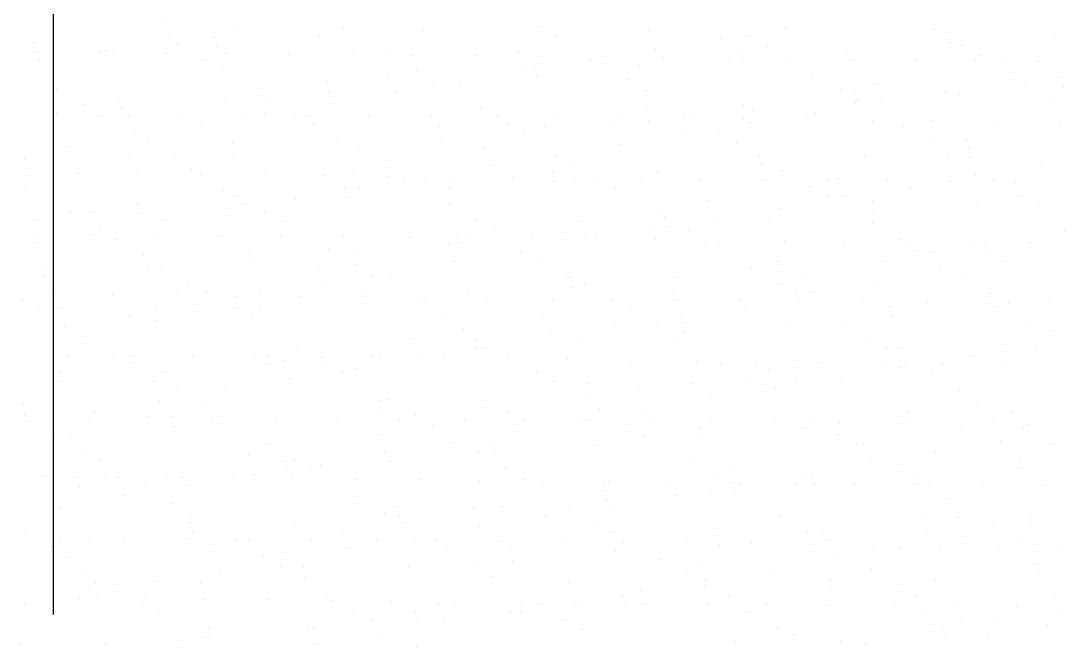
# Model space of a CAD drawing. Header units: millimetres. Extents: x -3 to 53, y -269 to 39.
# Drawn here: x 12.001 to 14.397, y 36.475 to 37.913 of the extents above; entities that cross this region are included whole.
import ezdxf
from ezdxf.enums import TextEntityAlignment as Align
from ezdxf.xclip import XClip

# ---------------------------------------------------------------- set-up
doc = ezdxf.new("R2010")
doc.units = ezdxf.units.MM
doc.header["$LTSCALE"] = 15
doc.header["$XCLIPFRAME"] = 2
for name, pattern in [('ACAD_ISO07W100', [3, 0, -3]), ('PHANTOM', [63.5, 31.75, -6.35, 6.35, -6.35, 6.35, -6.35]), ('PHANTOM2', [1.25, 0.625, -0.125, 0.125, -0.125, 0.125, -0.125])]:
    doc.linetypes.add(name, pattern=pattern)
doc.layers.get('0').update_dxf_attribs({"color": 250})
doc.layers.add('A-EJES', color=251, linetype='PHANTOM')
doc.layers.add('DLP_VERDE', color=250, linetype='Continuous')
doc.layers.add('A-MUROS', color=252, linetype='Continuous', lineweight=30)
doc.styles.add('R80', font='ARIALN.TTF', dxfattribs={"height": 2.03})

# ---------------------------------------------------------------- blocks, each defined once
blk = doc.blocks.new('A$C9f73720c')
at = {"layer": 'DLP_VERDE', "linetype": 'Continuous'}
for p, q in [((40.9235, 100.8236), (40.9235, 100.8236)), ((41.0275, 100.81), (41.0275, 100.81)), ((41.0495, 100.8071), (41.0495, 100.8071)), ((40.9746, 100.7691), (40.9746, 100.7691)), ((41.0671, 100.7743), (41.0671, 100.7743)), ((41.1229, 100.7762), (41.1229, 100.7762)), ((41.0134, 100.7251), (41.0134, 100.7251)), ((40.9528, 100.6942), (40.9528, 100.6942)), ((40.9972, 100.6962), (40.9972, 100.6962)), ((41.2059, 100.7053), (41.2059, 100.7053)), ((41.3658, 100.7123), (41.3658, 100.7123)), ((41.2945, 100.6732), (41.2945, 100.6732)), ((40.9236, 100.6428), (40.9236, 100.6428)), ((40.9311, 100.6314), (40.9311, 100.6314)), ((41.0774, 100.632), (41.0774, 100.632)), ((41.2257, 100.6391), (41.2257, 100.6391)), ((41.2601, 100.6416), (41.2601, 100.6416)), ((41.3692, 100.6308), (41.3692, 100.6308)), ((41.5155, 100.6315), (41.5155, 100.6315)), ((41.5773, 100.6228), (41.5773, 100.6228)), ((40.8892, 100.6113), (40.8892, 100.6113)), ((40.8533, 100.5928), (40.8533, 100.5928)), ((40.8753, 100.5899), (40.8753, 100.5899)), ((40.9943, 100.5742), (40.9943, 100.5742)), ((41.2064, 100.5924), (41.2064, 100.5924)), ((41.5967, 100.573), (41.5967, 100.573)), ((40.8354, 100.562), (40.8354, 100.562)), ((41.0983, 100.5605), (41.0983, 100.5605)), ((41.1204, 100.5576), (41.1204, 100.5576)), ((41.1393, 100.5531), (41.1393, 100.5531)), ((41.1837, 100.555), (41.1837, 100.555)), ((41.3924, 100.5641), (41.3924, 100.5641)), ((41.5523, 100.5711), (41.5523, 100.5711)), ((40.9794, 100.5461), (40.9794, 100.5461)), ((41.2394, 100.5419), (41.2394, 100.5419)), ((41.3434, 100.5282), (41.3434, 100.5282)), ((41.3654, 100.5253), (41.3654, 100.5253)), ((41.4875, 100.5405), (41.4875, 100.5405)), ((41.824, 100.5393), (41.824, 100.5393)), ((40.8905, 100.5025), (40.8905, 100.5025)), ((41.1166, 100.5101), (41.1166, 100.5101)), ((41.3285, 100.502), (41.3285, 100.502)), ((41.4531, 100.509), (41.4531, 100.509)), ((41.4844, 100.5097), (41.4844, 100.5097)), ((41.7666, 100.5014), (41.7666, 100.5014)), ((41.034, 100.4943), (41.034, 100.4943)), ((41.0822, 100.4786), (41.0822, 100.4786)), ((41.1803, 100.4949), (41.1803, 100.4949)), ((41.472, 100.4937), (41.472, 100.4937)), ((41.5884, 100.496), (41.5884, 100.496)), ((41.6104, 100.4931), (41.6104, 100.4931)), ((41.6183, 100.4944), (41.6183, 100.4944)), ((41.7294, 100.4774), (41.7294, 100.4774)), ((41.7703, 100.4901), (41.7703, 100.4901)), ((41.9101, 100.4932), (41.9101, 100.4932)), ((42.0563, 100.4939), (42.0563, 100.4939)), ((41.3993, 100.4597), (41.3993, 100.4597)), ((41.8334, 100.4637), (41.8334, 100.4637)), ((41.8555, 100.4608), (41.8555, 100.4608)), ((41.0284, 100.4293), (41.0284, 100.4293)), ((41.7388, 100.4299), (41.7388, 100.4299)), ((41.7832, 100.4319), (41.7832, 100.4319)), ((41.9744, 100.4452), (41.9744, 100.4452)), ((41.9919, 100.441), (41.9919, 100.441)), ((42.0514, 100.4382), (42.0514, 100.4382)), ((42.0784, 100.4315), (42.0784, 100.4315)), ((42.1005, 100.4286), (42.1005, 100.4286)), ((42.1518, 100.448), (42.1518, 100.448)), ((42.1962, 100.4499), (42.1962, 100.4499)), ((41.1659, 100.4049), (41.1659, 100.4049)), ((41.3258, 100.4119), (41.3258, 100.4119)), ((41.3702, 100.4138), (41.3702, 100.4138)), ((41.5789, 100.423), (41.5789, 100.423)), ((41.6805, 100.4078), (41.6805, 100.4078)), ((42.017, 100.4066), (42.017, 100.4066)), ((42.2195, 100.4129), (42.2195, 100.4129)), ((40.9128, 100.3939), (40.9128, 100.3939)), ((40.9572, 100.3958), (40.9572, 100.3958)), ((40.8202, 100.357), (40.8202, 100.357)), ((40.8451, 100.3584), (40.8451, 100.3584)), ((40.9934, 100.3654), (40.9934, 100.3654)), ((41.1368, 100.3572), (41.1368, 100.3572)), ((41.2831, 100.3578), (41.2831, 100.3578)), ((41.3095, 100.3774), (41.3095, 100.3774)), ((41.4314, 100.3649), (41.4314, 100.3649)), ((41.5749, 100.3566), (41.5749, 100.3566)), ((41.6461, 100.3763), (41.6461, 100.3763)), ((41.7211, 100.3573), (41.7211, 100.3573)), ((41.8694, 100.3643), (41.8694, 100.3643)), ((41.9632, 100.3574), (41.9632, 100.3574)), ((42.0129, 100.3561), (42.0129, 100.3561)), ((42.1592, 100.3568), (42.1592, 100.3568)), ((40.9242, 100.3433), (40.9242, 100.3433)), ((40.9386, 100.3471), (40.9386, 100.3471)), ((40.9462, 100.3404), (40.9462, 100.3404)), ((41.2751, 100.3459), (41.2751, 100.3459)), ((40.9042, 100.3155), (40.9042, 100.3155)), ((41.0652, 100.3247), (41.0652, 100.3247)), ((41.1692, 100.311), (41.1692, 100.311)), ((41.1912, 100.3081), (41.1912, 100.3081)), ((41.5923, 100.327), (41.5923, 100.327)), ((41.2214, 100.2966), (41.2214, 100.2966)), ((41.3102, 100.2925), (41.3102, 100.2925)), ((41.9253, 100.2888), (41.9253, 100.2888)), ((41.9697, 100.2907), (41.9697, 100.2907)), ((42.1784, 100.2998), (42.1784, 100.2998)), ((40.8505, 100.2663), (40.8505, 100.2663)), ((41.3524, 100.2637), (41.3524, 100.2637)), ((41.4142, 100.2788), (41.4142, 100.2788)), ((41.4363, 100.2759), (41.4363, 100.2759)), ((41.5123, 100.2707), (41.5123, 100.2707)), ((41.5553, 100.2602), (41.5553, 100.2602)), ((41.5567, 100.2727), (41.5567, 100.2727)), ((41.7654, 100.2818), (41.7654, 100.2818)), ((41.8734, 100.2751), (41.8734, 100.2751)), ((42.21, 100.2739), (42.21, 100.2739)), ((40.7307, 100.2366), (40.7307, 100.2366)), ((40.9394, 100.2457), (40.9394, 100.2457)), ((41.0993, 100.2527), (41.0993, 100.2527)), ((41.1437, 100.2546), (41.1437, 100.2546)), ((41.5025, 100.2447), (41.5025, 100.2447)), ((41.6593, 100.2465), (41.6593, 100.2465)), ((41.6813, 100.2436), (41.6813, 100.2436)), ((41.839, 100.2436), (41.839, 100.2436)), ((40.8016, 100.2206), (40.8016, 100.2206)), ((40.9479, 100.2212), (40.9479, 100.2212)), ((41.0962, 100.2283), (41.0962, 100.2283)), ((41.1316, 100.2144), (41.1316, 100.2144)), ((41.2397, 100.22), (41.2397, 100.22)), ((41.3859, 100.2207), (41.3859, 100.2207)), ((41.4681, 100.2132), (41.4681, 100.2132)), ((41.5342, 100.2277), (41.5342, 100.2277)), ((41.6777, 100.2195), (41.6777, 100.2195)), ((41.8003, 100.228), (41.8003, 100.228)), ((41.824, 100.2202), (41.824, 100.2202)), ((41.9043, 100.2143), (41.9043, 100.2143)), ((41.9723, 100.2272), (41.9723, 100.2272)), ((42.1157, 100.219), (42.1157, 100.219)), ((42.1562, 100.2247), (42.1562, 100.2247)), ((41.7853, 100.1943), (41.7853, 100.1943)), ((41.9263, 100.2114), (41.9263, 100.2114)), ((42.0453, 100.1957), (42.0453, 100.1957)), ((40.7607, 100.184), (40.7607, 100.184)), ((41.0972, 100.1828), (41.0972, 100.1828)), ((42.1493, 100.182), (42.1493, 100.182)), ((42.1714, 100.1791), (42.1714, 100.1791)), ((40.7263, 100.1525), (40.7263, 100.1525)), ((41.4144, 100.1639), (41.4144, 100.1639)), ((41.9519, 100.1406), (41.9519, 100.1406)), ((42.0664, 100.1424), (42.0664, 100.1424)), ((42.1118, 100.1476), (42.1118, 100.1476)), ((42.1562, 100.1495), (42.1562, 100.1495)), ((40.75, 100.1261), (40.75, 100.1261)), ((40.7721, 100.1232), (40.7721, 100.1232)), ((41.0434, 100.1336), (41.0434, 100.1336)), ((41.5389, 100.1226), (41.5389, 100.1226)), ((41.6988, 100.1296), (41.6988, 100.1296)), ((41.7432, 100.1315), (41.7432, 100.1315)), ((40.8728, 100.0935), (40.8728, 100.0935)), ((40.891, 100.1075), (40.891, 100.1075)), ((40.9172, 100.0954), (40.9172, 100.0954)), ((40.995, 100.0938), (40.995, 100.0938)), ((41.1259, 100.1045), (41.1259, 100.1045)), ((41.2858, 100.1115), (41.2858, 100.1115)), ((41.3302, 100.1135), (41.3302, 100.1135)), ((41.6955, 100.112), (41.6955, 100.112)), ((42.032, 100.1109), (42.032, 100.1109)), ((40.7129, 100.0865), (40.7129, 100.0865)), ((40.761, 100.0917), (40.761, 100.0917)), ((40.9045, 100.0835), (40.9045, 100.0835)), ((41.0171, 100.0909), (41.0171, 100.0909)), ((41.0507, 100.0841), (41.0507, 100.0841)), ((41.1361, 100.0753), (41.1361, 100.0753)), ((41.199, 100.0912), (41.199, 100.0912)), ((41.3246, 100.0817), (41.3246, 100.0817)), ((41.3425, 100.0829), (41.3425, 100.0829)), ((41.4888, 100.0836), (41.4888, 100.0836)), ((41.6371, 100.0906), (41.6371, 100.0906)), ((41.6611, 100.0805), (41.6611, 100.0805)), ((41.7805, 100.0824), (41.7805, 100.0824)), ((41.9268, 100.0831), (41.9268, 100.0831)), ((42.0751, 100.0901), (42.0751, 100.0901)), ((40.9536, 100.0513), (40.9536, 100.0513)), ((41.2401, 100.0616), (41.2401, 100.0616)), ((41.2621, 100.0587), (41.2621, 100.0587)), ((41.2902, 100.0501), (41.2902, 100.0501)), ((41.9783, 100.0616), (41.9783, 100.0616)), ((41.3811, 100.043), (41.3811, 100.043)), ((41.4851, 100.0293), (41.4851, 100.0293)), ((41.5071, 100.0264), (41.5071, 100.0264)), ((41.6073, 100.0312), (41.6073, 100.0312)), ((40.9192, 100.0198), (40.9192, 100.0198)), ((41.2364, 100.0009), (41.2364, 100.0009)), ((41.6261, 100.0108), (41.6261, 100.0108)), ((41.7301, 99.9971), (41.7301, 99.9971)), ((42.1384, 99.9994), (42.1384, 99.9994)), ((41.5167, 99.9723), (41.5167, 99.9723)), ((41.7254, 99.9814), (41.7254, 99.9814)), ((41.7522, 99.9942), (41.7522, 99.9942)), ((41.8712, 99.9785), (41.8712, 99.9785)), ((41.8853, 99.9884), (41.8853, 99.9884)), ((41.8885, 99.9793), (41.8885, 99.9793)), ((41.9297, 99.9903), (41.9297, 99.9903)), ((40.8638, 99.9546), (40.8638, 99.9546)), ((40.8655, 99.9705), (40.8655, 99.9705)), ((41.0593, 99.9523), (41.0593, 99.9523)), ((41.1037, 99.9543), (41.1037, 99.9543)), ((41.3019, 99.9541), (41.3019, 99.9541)), ((41.3124, 99.9634), (41.3124, 99.9634)), ((41.4723, 99.9703), (41.4723, 99.9703)), ((41.5175, 99.949), (41.5175, 99.949)), ((41.7399, 99.9535), (41.7399, 99.9535)), ((41.9752, 99.9648), (41.9752, 99.9648)), ((41.9972, 99.9619), (41.9972, 99.9619)), ((40.6463, 99.9343), (40.6463, 99.9343)), ((40.6907, 99.9362), (40.6907, 99.9362)), ((40.7155, 99.9476), (40.7155, 99.9476)), ((40.8994, 99.9453), (40.8994, 99.9453)), ((41.0073, 99.9464), (41.0073, 99.9464)), ((41.1536, 99.947), (41.1536, 99.947)), ((41.4453, 99.9458), (41.4453, 99.9458)), ((41.5916, 99.9465), (41.5916, 99.9465)), ((41.8541, 99.9478), (41.8541, 99.9478)), ((41.8834, 99.9453), (41.8834, 99.9453)), ((42.0297, 99.946), (42.0297, 99.946)), ((42.1162, 99.9462), (42.1162, 99.9462)), ((41.1466, 99.9186), (41.1466, 99.9186)), ((41.4831, 99.9174), (41.4831, 99.9174)), ((40.7169, 99.8903), (40.7169, 99.8903)), ((40.7757, 99.8882), (40.7757, 99.8882)), ((40.8209, 99.8766), (40.8209, 99.8766)), ((41.1122, 99.8871), (41.1122, 99.8871)), ((41.8003, 99.8986), (41.8003, 99.8986)), ((40.7413, 99.8567), (40.7413, 99.8567)), ((40.8429, 99.8737), (40.8429, 99.8737)), ((40.9619, 99.8581), (40.9619, 99.8581)), ((41.4294, 99.8682), (41.4294, 99.8682)), ((41.0585, 99.8378), (41.0585, 99.8378)), ((41.0659, 99.8444), (41.0659, 99.8444)), ((41.0879, 99.8415), (41.0879, 99.8415)), ((41.6588, 99.8292), (41.6588, 99.8292)), ((41.7032, 99.8311), (41.7032, 99.8311)), ((41.9119, 99.8402), (41.9119, 99.8402)), ((42.0718, 99.8472), (42.0718, 99.8472)), ((42.0814, 99.8466), (42.0814, 99.8466)), ((40.6721, 99.8098), (40.6721, 99.8098)), ((40.6875, 99.8075), (40.6875, 99.8075)), ((40.8184, 99.8105), (40.8184, 99.8105)), ((40.9667, 99.8175), (40.9667, 99.8175)), ((41.1101, 99.8093), (41.1101, 99.8093)), ((41.2069, 99.8258), (41.2069, 99.8258)), ((41.2458, 99.8111), (41.2458, 99.8111)), ((41.2564, 99.8099), (41.2564, 99.8099)), ((41.2902, 99.8131), (41.2902, 99.8131)), ((41.3109, 99.8121), (41.3109, 99.8121)), ((41.333, 99.8092), (41.333, 99.8092)), ((41.4047, 99.817), (41.4047, 99.817)), ((41.4989, 99.8222), (41.4989, 99.8222)), ((41.5482, 99.8087), (41.5482, 99.8087)), ((41.6945, 99.8094), (41.6945, 99.8094)), ((41.7105, 99.8163), (41.7105, 99.8163)), ((41.8427, 99.8164), (41.8427, 99.8164)), ((41.9862, 99.8082), (41.9862, 99.8082)), ((42.047, 99.8151), (42.047, 99.8151)), ((40.673, 99.7861), (40.673, 99.7861)), ((40.8328, 99.7931), (40.8328, 99.7931)), ((40.8772, 99.795), (40.8772, 99.795)), ((41.0859, 99.8042), (41.0859, 99.8042)), ((41.3396, 99.7859), (41.3396, 99.7859)), ((41.452, 99.7936), (41.452, 99.7936)), ((41.6761, 99.7847), (41.6761, 99.7847)), ((41.556, 99.7799), (41.556, 99.7799)), ((41.578, 99.777), (41.578, 99.777)), ((41.697, 99.7613), (41.697, 99.7613)), ((41.9933, 99.7659), (41.9933, 99.7659)), ((40.9687, 99.7555), (40.9687, 99.7555)), ((41.3052, 99.7544), (41.3052, 99.7544)), ((41.6224, 99.7355), (41.6224, 99.7355)), ((41.801, 99.7476), (41.801, 99.7476)), ((41.823, 99.7447), (41.823, 99.7447)), ((40.5977, 99.7252), (40.5977, 99.7252)), ((40.9343, 99.724), (40.9343, 99.724)), ((41.942, 99.729), (41.942, 99.729)), ((42.046, 99.7153), (42.046, 99.7153)), ((40.5633, 99.6936), (40.5633, 99.6936)), ((41.2514, 99.7051), (41.2514, 99.7051)), ((41.8453, 99.688), (41.8453, 99.688)), ((41.8897, 99.6899), (41.8897, 99.6899)), ((40.6315, 99.6809), (40.6315, 99.6809)), ((40.7749, 99.6727), (40.7749, 99.6727)), ((40.8805, 99.6748), (40.8805, 99.6748)), ((40.9212, 99.6734), (40.9212, 99.6734)), ((41.0695, 99.6804), (41.0695, 99.6804)), ((41.213, 99.6722), (41.213, 99.6722)), ((41.2724, 99.663), (41.2724, 99.663)), ((41.3593, 99.6728), (41.3593, 99.6728)), ((41.4323, 99.67), (41.4323, 99.67)), ((41.4767, 99.6719), (41.4767, 99.6719)), ((41.5075, 99.6799), (41.5075, 99.6799)), ((41.651, 99.6716), (41.651, 99.6716)), ((41.6854, 99.681), (41.6854, 99.681)), ((41.7973, 99.6723), (41.7973, 99.6723)), ((41.9035, 99.6836), (41.9035, 99.6836)), ((41.9456, 99.6793), (41.9456, 99.6793)), ((40.6467, 99.6594), (40.6467, 99.6594)), ((40.6688, 99.6565), (40.6688, 99.6565)), ((40.7877, 99.6409), (40.7877, 99.6409)), ((40.8595, 99.645), (40.8595, 99.645)), ((41.0193, 99.6519), (41.0193, 99.6519)), ((41.0637, 99.6539), (41.0637, 99.6539)), ((41.5326, 99.6532), (41.5326, 99.6532)), ((41.8691, 99.652), (41.8691, 99.652)), ((40.6063, 99.6339), (40.6063, 99.6339)), ((40.6507, 99.6358), (40.6507, 99.6358)), ((40.8918, 99.6272), (40.8918, 99.6272)), ((40.9138, 99.6243), (40.9138, 99.6243)), ((41.1616, 99.6228), (41.1616, 99.6228)), ((41.4982, 99.6217), (41.4982, 99.6217)), ((40.7907, 99.5925), (40.7907, 99.5925)), ((41.0328, 99.6086), (41.0328, 99.6086)), ((41.1272, 99.5913), (41.1272, 99.5913)), ((41.1368, 99.5949), (41.1368, 99.5949)), ((41.1588, 99.592), (41.1588, 99.592)), ((41.8153, 99.6028), (41.8153, 99.6028)), ((41.2778, 99.5764), (41.2778, 99.5764)), ((41.4444, 99.5724), (41.4444, 99.5724)), ((40.7343, 99.5438), (40.7343, 99.5438)), ((40.7563, 99.5609), (40.7563, 99.5609)), ((41.0735, 99.5421), (41.0735, 99.5421)), ((41.1723, 99.5433), (41.1723, 99.5433)), ((41.3818, 99.5627), (41.3818, 99.5627)), ((41.4038, 99.5598), (41.4038, 99.5598)), ((41.5228, 99.5441), (41.5228, 99.5441)), ((41.6104, 99.5428), (41.6104, 99.5428)), ((40.586, 99.5368), (40.586, 99.5368)), ((40.8778, 99.5356), (40.8778, 99.5356)), ((41.0241, 99.5363), (41.0241, 99.5363)), ((41.3158, 99.5351), (41.3158, 99.5351)), ((41.4589, 99.5218), (41.4589, 99.5218)), ((41.4621, 99.5357), (41.4621, 99.5357)), ((41.6188, 99.5288), (41.6188, 99.5288)), ((41.6268, 99.5304), (41.6268, 99.5304)), ((41.6489, 99.5275), (41.6489, 99.5275)), ((41.6632, 99.5307), (41.6632, 99.5307)), ((41.7255, 99.5205), (41.7255, 99.5205)), ((41.7539, 99.5345), (41.7539, 99.5345)), ((41.8719, 99.5398), (41.8719, 99.5398)), ((41.9001, 99.5352), (41.9001, 99.5352)), ((40.7026, 99.5117), (40.7026, 99.5117)), ((40.8372, 99.4947), (40.8372, 99.4947)), ((41.046, 99.5038), (41.046, 99.5038)), ((41.2058, 99.5108), (41.2058, 99.5108)), ((41.2502, 99.5127), (41.2502, 99.5127)), ((41.7679, 99.5118), (41.7679, 99.5118)), ((41.8719, 99.4981), (41.8719, 99.4981)), ((41.8939, 99.4952), (41.8939, 99.4952)), ((40.633, 99.4858), (40.633, 99.4858)), ((40.7928, 99.4927), (40.7928, 99.4927)), ((41.3546, 99.4901), (41.3546, 99.4901)), ((41.6911, 99.489), (41.6911, 99.489)), ((40.9837, 99.4598), (40.9837, 99.4598)), ((41.3202, 99.4586), (41.3202, 99.4586)), ((40.4946, 99.4393), (40.4946, 99.4393)), ((40.6128, 99.4294), (40.6128, 99.4294)), ((40.6136, 99.4237), (40.6136, 99.4237)), ((40.9493, 99.4282), (40.9493, 99.4282)), ((41.6374, 99.4397), (41.6374, 99.4397)), ((40.5426, 99.399), (40.5426, 99.399)), ((40.5784, 99.3979), (40.5784, 99.3979)), ((40.6889, 99.3997), (40.6889, 99.3997)), ((40.7176, 99.41), (40.7176, 99.41)), ((40.7396, 99.4071), (40.7396, 99.4071)), ((40.8372, 99.4067), (40.8372, 99.4067)), ((40.9806, 99.3985), (40.9806, 99.3985)), ((41.1269, 99.3991), (41.1269, 99.3991)), ((41.2665, 99.4094), (41.2665, 99.4094)), ((41.2752, 99.4062), (41.2752, 99.4062)), ((41.4187, 99.3979), (41.4187, 99.3979)), ((41.5649, 99.3986), (41.5649, 99.3986)), ((41.7132, 99.4057), (41.7132, 99.4057)), ((41.8567, 99.3974), (41.8567, 99.3974)), ((40.8586, 99.3914), (40.8586, 99.3914)), ((40.8955, 99.379), (40.8955, 99.379)), ((40.9626, 99.3777), (40.9626, 99.3777)), ((40.9847, 99.3748), (40.9847, 99.3748)), ((41.6454, 99.3806), (41.6454, 99.3806)), ((41.8053, 99.3876), (41.8053, 99.3876)), ((41.8497, 99.3896), (41.8497, 99.3896)), ((41.9185, 99.3878), (41.9185, 99.3878)), ((40.9793, 99.3516), (40.9793, 99.3516)), ((41.0237, 99.3535), (41.0237, 99.3535)), ((41.1036, 99.3592), (41.1036, 99.3592)), ((41.2325, 99.3626), (41.2325, 99.3626)), ((41.3923, 99.3696), (41.3923, 99.3696)), ((41.4367, 99.3715), (41.4367, 99.3715)), ((41.5476, 99.3574), (41.5476, 99.3574)), ((41.8841, 99.3563), (41.8841, 99.3563)), ((40.5246, 99.3486), (40.5246, 99.3486)), ((40.5663, 99.3335), (40.5663, 99.3335)), ((40.6107, 99.3355), (40.6107, 99.3355)), ((40.8195, 99.3446), (40.8195, 99.3446)), ((41.1767, 99.3271), (41.1767, 99.3271)), ((41.2076, 99.3455), (41.2076, 99.3455)), ((41.2297, 99.3426), (41.2297, 99.3426)), ((41.3487, 99.3269), (41.3487, 99.3269)), ((41.5132, 99.3259), (41.5132, 99.3259)), ((41.4527, 99.3132), (41.4527, 99.3132)), ((41.4747, 99.3103), (41.4747, 99.3103)), ((41.8304, 99.307), (41.8304, 99.307)), ((40.8057, 99.2967), (40.8057, 99.2967)), ((41.1423, 99.2955), (41.1423, 99.2955)), ((41.5937, 99.2946), (41.5937, 99.2946)), ((41.6977, 99.2809), (41.6977, 99.2809)), ((41.7197, 99.278), (41.7197, 99.278)), ((40.4348, 99.2663), (40.4348, 99.2663)), ((40.502, 99.2701), (40.502, 99.2701)), ((40.6454, 99.2619), (40.6454, 99.2619)), ((40.7713, 99.2652), (40.7713, 99.2652)), ((40.7917, 99.2626), (40.7917, 99.2626)), ((40.94, 99.2696), (40.94, 99.2696)), ((41.0835, 99.2614), (41.0835, 99.2614)), ((41.2297, 99.262), (41.2297, 99.262)), ((41.378, 99.2691), (41.378, 99.2691)), ((41.4594, 99.2767), (41.4594, 99.2767)), ((41.5215, 99.2608), (41.5215, 99.2608)), ((41.6678, 99.2615), (41.6678, 99.2615)), ((41.8161, 99.2685), (41.8161, 99.2685)), ((41.8387, 99.2624), (41.8387, 99.2624)), ((41.0885, 99.2463), (41.0885, 99.2463)), ((41.6232, 99.2304), (41.6232, 99.2304)), ((41.8319, 99.2395), (41.8319, 99.2395)), ((40.4394, 99.2065), (40.4394, 99.2065)), ((40.7176, 99.2159), (40.7176, 99.2159)), ((41.1658, 99.2104), (41.1658, 99.2104)), ((41.2102, 99.2123), (41.2102, 99.2123)), ((41.419, 99.2214), (41.419, 99.2214)), ((41.5788, 99.2284), (41.5788, 99.2284)), ((41.7406, 99.2248), (41.7406, 99.2248)), ((40.5434, 99.1928), (40.5434, 99.1928)), ((40.5655, 99.1899), (40.5655, 99.1899)), ((40.593, 99.1854), (40.593, 99.1854)), ((40.7528, 99.1924), (40.7528, 99.1924)), ((40.7972, 99.1943), (40.7972, 99.1943)), ((41.006, 99.2034), (41.006, 99.2034)), ((41.3696, 99.1944), (41.3696, 99.1944)), ((41.7062, 99.1932), (41.7062, 99.1932)), ((40.6845, 99.1742), (40.6845, 99.1742)), ((40.7885, 99.1605), (40.7885, 99.1605)), ((40.8105, 99.1576), (40.8105, 99.1576)), ((40.9987, 99.164), (40.9987, 99.164)), ((41.3352, 99.1629), (41.3352, 99.1629)), ((40.6278, 99.1337), (40.6278, 99.1337)), ((40.9295, 99.142), (40.9295, 99.142)), ((41.6524, 99.144), (41.6524, 99.144)), ((40.4565, 99.126), (40.4565, 99.126)), ((40.6048, 99.133), (40.6048, 99.133)), ((40.7483, 99.1248), (40.7483, 99.1248)), ((40.8945, 99.1255), (40.8945, 99.1255)), ((40.9643, 99.1325), (40.9643, 99.1325)), ((41.0335, 99.1283), (41.0335, 99.1283)), ((41.0428, 99.1325), (41.0428, 99.1325)), ((41.0555, 99.1254), (41.0555, 99.1254)), ((41.1745, 99.1097), (41.1745, 99.1097)), ((41.1863, 99.1243), (41.1863, 99.1243)), ((41.2815, 99.1136), (41.2815, 99.1136)), ((41.3326, 99.1249), (41.3326, 99.1249)), ((41.4809, 99.132), (41.4809, 99.132)), ((41.6243, 99.1237), (41.6243, 99.1237)), ((41.7706, 99.1244), (41.7706, 99.1244)), ((40.5934, 99.1021), (40.5934, 99.1021)), ((41.2785, 99.096), (41.2785, 99.096)), ((41.3005, 99.0931), (41.3005, 99.0931)), ((41.7653, 99.0872), (41.7653, 99.0872)), ((41.8097, 99.0892), (41.8097, 99.0892)), ((40.9106, 99.0832), (40.9106, 99.0832)), ((41.1925, 99.0622), (41.1925, 99.0622)), ((41.3523, 99.0692), (41.3523, 99.0692)), ((41.3967, 99.0712), (41.3967, 99.0712)), ((41.4195, 99.0774), (41.4195, 99.0774)), ((41.5235, 99.0637), (41.5235, 99.0637)), ((41.5626, 99.0617), (41.5626, 99.0617)), ((41.6055, 99.0803), (41.6055, 99.0803)), ((40.5396, 99.0529), (40.5396, 99.0529)), ((40.7795, 99.0442), (40.7795, 99.0442)), ((40.9393, 99.0512), (40.9393, 99.0512)), ((40.9837, 99.0531), (40.9837, 99.0531)), ((41.5456, 99.0608), (41.5456, 99.0608)), ((41.6646, 99.0452), (41.6646, 99.0452)), ((40.3665, 99.0262), (40.3665, 99.0262)), ((40.5263, 99.0331), (40.5263, 99.0331)), ((40.5708, 99.0351), (40.5708, 99.0351)), ((41.1917, 99.0313), (41.1917, 99.0313)), ((41.5282, 99.0302), (41.5282, 99.0302)), ((41.7686, 99.0315), (41.7686, 99.0315)), ((41.7906, 99.0286), (41.7906, 99.0286)), ((40.7076, 98.9959), (40.7076, 98.9959)), ((40.8208, 99.001), (40.8208, 99.001)), ((41.1457, 98.9954), (41.1457, 98.9954)), ((41.1573, 98.9998), (41.1573, 98.9998)), ((41.5837, 98.9949), (41.5837, 98.9949)), ((41.8454, 99.0113), (41.8454, 99.0113)), ((40.3693, 98.9756), (40.3693, 98.9756)), ((40.3913, 98.9727), (40.3913, 98.9727)), ((40.4131, 98.9882), (40.4131, 98.9882)), ((40.4498, 98.9706), (40.4498, 98.9706)), ((40.5593, 98.9889), (40.5593, 98.9889)), ((40.7864, 98.9694), (40.7864, 98.9694)), ((40.8511, 98.9877), (40.8511, 98.9877)), ((40.9974, 98.9884), (40.9974, 98.9884)), ((41.2891, 98.9872), (41.2891, 98.9872)), ((41.4354, 98.9878), (41.4354, 98.9878)), ((41.4745, 98.9809), (41.4745, 98.9809)), ((41.7272, 98.9866), (41.7272, 98.9866)), ((40.5103, 98.957), (40.5103, 98.957)), ((40.6143, 98.9433), (40.6143, 98.9433)), ((41.1035, 98.9505), (41.1035, 98.9505)), ((40.4154, 98.9391), (40.4154, 98.9391)), ((40.6363, 98.9404), (40.6363, 98.9404)), ((40.7326, 98.9202), (40.7326, 98.9202)), ((40.7553, 98.9248), (40.7553, 98.9248)), ((41.379, 98.9211), (41.379, 98.9211)), ((41.5388, 98.928), (41.5388, 98.928)), ((41.5832, 98.93), (41.5832, 98.93)), ((41.7556, 98.929), (41.7556, 98.929)), ((41.792, 98.9391), (41.792, 98.9391)), ((40.7573, 98.8939), (40.7573, 98.8939)), ((40.8593, 98.9111), (40.8593, 98.9111)), ((40.8814, 98.9082), (40.8814, 98.9082)), ((40.966, 98.903), (40.966, 98.903)), ((41.1258, 98.91), (41.1258, 98.91)), ((41.1702, 98.9119), (41.1702, 98.9119)), ((41.3847, 98.8986), (41.3847, 98.8986)), ((41.7212, 98.8975), (41.7212, 98.8975)), ((40.2999, 98.8739), (40.2999, 98.8739)), ((40.3443, 98.8759), (40.3443, 98.8759)), ((40.3617, 98.8898), (40.3617, 98.8898)), ((40.553, 98.885), (40.553, 98.885)), ((40.7128, 98.892), (40.7128, 98.892)), ((41.0003, 98.8925), (41.0003, 98.8925)), ((41.1044, 98.8788), (41.1044, 98.8788)), ((41.1264, 98.8759), (41.1264, 98.8759)), ((40.3724, 98.8593), (40.3724, 98.8593)), ((40.5159, 98.8511), (40.5159, 98.8511)), ((40.6622, 98.8518), (40.6622, 98.8518)), ((40.8105, 98.8588), (40.8105, 98.8588)), ((40.9539, 98.8506), (40.9539, 98.8506)), ((41.0137, 98.8683), (41.0137, 98.8683)), ((41.1002, 98.8513), (41.1002, 98.8513)), ((41.2454, 98.8602), (41.2454, 98.8602)), ((41.2485, 98.8583), (41.2485, 98.8583)), ((41.3494, 98.8465), (41.3494, 98.8465)), ((41.3503, 98.8671), (41.3503, 98.8671)), ((41.392, 98.8501), (41.392, 98.8501)), ((41.5383, 98.8507), (41.5383, 98.8507)), ((41.6674, 98.8482), (41.6674, 98.8482)), ((41.6865, 98.8578), (41.6865, 98.8578)), ((40.6428, 98.8379), (40.6428, 98.8379)), ((40.9793, 98.8367), (40.9793, 98.8367)), ((41.3714, 98.8436), (41.3714, 98.8436)), ((41.4904, 98.828), (41.4904, 98.828)), ((40.6084, 98.8064), (40.6084, 98.8064)), ((41.2965, 98.8178), (41.2965, 98.8178)), ((41.5944, 98.8143), (41.5944, 98.8143)), ((41.6164, 98.8114), (41.6164, 98.8114)), ((40.9256, 98.7875), (40.9256, 98.7875)), ((41.5655, 98.7799), (41.5655, 98.7799)), ((41.7253, 98.7869), (41.7253, 98.7869)), ((41.7354, 98.7957), (41.7354, 98.7957)), ((41.7697, 98.7888), (41.7697, 98.7888)), ((40.5547, 98.7571), (40.5547, 98.7571)), ((40.8993, 98.7508), (40.8993, 98.7508)), ((40.9438, 98.7527), (40.9438, 98.7527)), ((41.1525, 98.7619), (41.1525, 98.7619)), ((41.3123, 98.7688), (41.3123, 98.7688)), ((41.3567, 98.7708), (41.3567, 98.7708)), ((41.5776, 98.7659), (41.5776, 98.7659)), ((40.3361, 98.7398), (40.3361, 98.7398)), ((40.4401, 98.7261), (40.4401, 98.7261)), ((40.4864, 98.7328), (40.4864, 98.7328)), ((40.5308, 98.7347), (40.5308, 98.7347)), ((40.7395, 98.7438), (40.7395, 98.7438)), ((41.2067, 98.7356), (41.2067, 98.7356)), ((41.5432, 98.7344), (41.5432, 98.7344)), ((40.3265, 98.7258), (40.3265, 98.7258)), ((40.327, 98.7152), (40.327, 98.7152)), ((40.4622, 98.7232), (40.4622, 98.7232)), ((40.4753, 98.7222), (40.4753, 98.7222)), ((40.5812, 98.7076), (40.5812, 98.7076)), ((40.6187, 98.714), (40.6187, 98.714)), ((40.765, 98.7147), (40.765, 98.7147)), ((40.8358, 98.7052), (40.8358, 98.7052)), ((40.9133, 98.7217), (40.9133, 98.7217)), ((41.0568, 98.7135), (41.0568, 98.7135)), ((41.1723, 98.704), (41.1723, 98.704)), ((41.2031, 98.7142), (41.2031, 98.7142)), ((41.3513, 98.7212), (41.3513, 98.7212)), ((41.4948, 98.713), (41.4948, 98.713)), ((41.6411, 98.7136), (41.6411, 98.7136)), ((40.6852, 98.6939), (40.6852, 98.6939)), ((40.7072, 98.691), (40.7072, 98.691)), ((41.4895, 98.6852), (41.4895, 98.6852)), ((40.4649, 98.6748), (40.4649, 98.6748)), ((40.8014, 98.6737), (40.8014, 98.6737)), ((40.8262, 98.6753), (40.8262, 98.6753)), ((40.9302, 98.6616), (40.9302, 98.6616)), ((40.9522, 98.6587), (40.9522, 98.6587)), ((41.1186, 98.6548), (41.1186, 98.6548)), ((40.4304, 98.6433), (40.4304, 98.6433)), ((41.0712, 98.643), (41.0712, 98.643)), ((40.7476, 98.6244), (40.7476, 98.6244)), ((41.0858, 98.6096), (41.0858, 98.6096)), ((41.1303, 98.6116), (41.1303, 98.6116)), ((41.1752, 98.6293), (41.1752, 98.6293)), ((41.1973, 98.6264), (41.1973, 98.6264)), ((41.3162, 98.6108), (41.3162, 98.6108)), ((41.339, 98.6207), (41.339, 98.6207)), ((41.4988, 98.6277), (41.4988, 98.6277)), ((41.5432, 98.6296), (41.5432, 98.6296)), ((40.3767, 98.594), (40.3767, 98.594)), ((40.513, 98.5846), (40.513, 98.5846)), ((40.5781, 98.5851), (40.5781, 98.5851)), ((40.6729, 98.5916), (40.6729, 98.5916)), ((40.7173, 98.5935), (40.7173, 98.5935)), ((40.926, 98.6026), (40.926, 98.6026)), ((41.0161, 98.5846), (41.0161, 98.5846)), ((41.3997, 98.6029), (41.3997, 98.6029)), ((41.4202, 98.5971), (41.4202, 98.5971)), ((41.4423, 98.5942), (41.4423, 98.5942)), ((41.4542, 98.5841), (41.4542, 98.5841)), ((40.2599, 98.5736), (40.2599, 98.5736)), ((40.2835, 98.5774), (40.2835, 98.5774)), ((40.3043, 98.5755), (40.3043, 98.5755)), ((40.4298, 98.5781), (40.4298, 98.5781)), ((40.7216, 98.5769), (40.7216, 98.5769)), ((40.8679, 98.5776), (40.8679, 98.5776)), ((41.0288, 98.5725), (41.0288, 98.5725)), ((41.1596, 98.5764), (41.1596, 98.5764)), ((41.3059, 98.577), (41.3059, 98.577)), ((41.3653, 98.5713), (41.3653, 98.5713)), ((41.5613, 98.5785), (41.5613, 98.5785)), ((41.5976, 98.5759), (41.5976, 98.5759)), ((41.6653, 98.5648), (41.6653, 98.5648)), ((41.6873, 98.5619), (41.6873, 98.5619)), ((40.6578, 98.5421), (40.6578, 98.5421)), ((40.9944, 98.541), (40.9944, 98.541)), ((41.6825, 98.5525), (41.6825, 98.5525)), ((40.6234, 98.5106), (40.6234, 98.5106)), ((41.3115, 98.5221), (41.3115, 98.5221)), ((40.9406, 98.4917), (40.9406, 98.4917)), ((41.6853, 98.4865), (41.6853, 98.4865)), ((40.511, 98.4767), (40.511, 98.4767)), ((40.533, 98.4738), (40.533, 98.4738)), ((41.2723, 98.4685), (41.2723, 98.4685)), ((41.3168, 98.4704), (41.3168, 98.4704)), ((41.5255, 98.4795), (41.5255, 98.4795)), ((41.5927, 98.4702), (41.5927, 98.4702)), ((40.5697, 98.4614), (40.5697, 98.4614)), ((40.652, 98.4581), (40.652, 98.4581)), ((40.6809, 98.448), (40.6809, 98.448)), ((40.6995, 98.4434), (40.6995, 98.4434)), ((40.756, 98.4444), (40.756, 98.4444)), ((40.7781, 98.4415), (40.7781, 98.4415)), ((40.8244, 98.4398), (40.8244, 98.4398)), ((40.8594, 98.4504), (40.8594, 98.4504)), ((40.9038, 98.4524), (40.9038, 98.4524)), ((40.9707, 98.4405), (40.9707, 98.4405)), ((41.1125, 98.4615), (41.1125, 98.4615)), ((41.119, 98.4475), (41.119, 98.4475)), ((41.2217, 98.4398), (41.2217, 98.4398)), ((41.2625, 98.4393), (41.2625, 98.4393)), ((41.4087, 98.4399), (41.4087, 98.4399)), ((41.557, 98.447), (41.557, 98.447)), ((41.5583, 98.4386), (41.5583, 98.4386)), ((40.8971, 98.4258), (40.8971, 98.4258)), ((40.8508, 98.4094), (40.8508, 98.4094)), ((41.0011, 98.4121), (41.0011, 98.4121)), ((41.0231, 98.4092), (41.0231, 98.4092)), ((41.1421, 98.3936), (41.1421, 98.3936)), ((41.1873, 98.4083), (41.1873, 98.4083)), ((40.8164, 98.3779), (40.8164, 98.3779)), ((41.2461, 98.3799), (41.2461, 98.3799)), ((41.2681, 98.377), (41.2681, 98.377)), ((41.5045, 98.3894), (41.5045, 98.3894)), ((41.1336, 98.359), (41.1336, 98.359)), ((41.3871, 98.3613), (41.3871, 98.3613)), ((41.4911, 98.3476), (41.4911, 98.3476)), ((41.5131, 98.3447), (41.5131, 98.3447)), ((41.299, 98.3203), (41.299, 98.3203)), ((41.4588, 98.3273), (41.4588, 98.3273)), ((41.5033, 98.3292), (41.5033, 98.3292)), ((41.6321, 98.3291), (41.6321, 98.3291)), ((41.0459, 98.3092), (41.0459, 98.3092)), ((41.0735, 98.3034), (41.0735, 98.3034)), ((41.0903, 98.3112), (41.0903, 98.3112)), ((41.2218, 98.3104), (41.2218, 98.3104)), ((41.3653, 98.3022), (41.3653, 98.3022)), ((41.4147, 98.3071), (41.4147, 98.3071)), ((41.5116, 98.3028), (41.5116, 98.3028)), ((41.3803, 98.2756), (41.3803, 98.2756)), ((41.3266, 98.2263), (41.3266, 98.2263)), ((41.4855, 98.1791), (41.4855, 98.1791)), ((41.5733, 98.1429), (41.5733, 98.1429))]:
    blk.add_line(p, q, dxfattribs=at)
at = {"style": 'R80'}
for height, rotation, p in [(0.09, 0.009, (39.554, 141.0046, 0)), (0.09, 0.009, (45.7984, 139.3226, 0)), (0.09, 0.009, (50.4634, 135.3578, 0)), (0.09, 0.009, (41.9784, 129.0436, 0)), (0.09, 0.009, (37.8409, 128.6089, 0)), (0.09, 0.009, (35.483, 116.3582, 0)), (0.09, 0.009, (38.5607, 113.6321, 0)), (0.09, 0.009, (45.1292, 84.3757, 0)), (0.09, 0.009, (43.9111, 83.9335, 0)), (0.09, 0.009, (43.1485, 83.401, 0)), (0.09, 0.009, (28.0067, 80.1071, 0)), (0.09, 0.009, (44.3753, 79.9046, 0)), (0.09, 0.009, (55.151, 79.2173, 0)), (0.09, 0.009, (38.2608, 76.0049)), (0.09, 0.009, (39.0036, 75.5558)), (0.09, 0.009, (27.5137, 75.2133, 0)), (0.09, 0.009, (27.5137, 75.2133, 0)), (0.09, 0.009, (39.8519, 75.1543)), (0.09, 0.009, (25.3599, 70.2709, 0)), (0.09, 0.009, (32.1646, 69.192, 0)), (0.09, 0.009, (32.1646, 69.192, 0)), (0.09, 0.009, (26.9947, 68.6392, 0)), (0.09, 0.009, (59.8504, 67.3859, 0)), (0.09, 0.009, (24.839, 65.5107, 0)), (0.09, 0.009, (24.839, 65.5107, 0)), (0.09, 0.009, (33.5008, 60.261, 0)), (0.09, 0.009, (33.5008, 60.261, 0)), (0.09, 347.3908, (17.1069, 59.2726, 0)), (0.09, 0.009, (26.4708, 59.2035, 0)), (0.09, 0.009, (26.4708, 59.2035, 0)), (0.09, 0.009, (23.1216, 58.7685, 0)), (0.09, 0.009, (23.1216, 58.7685, 0)), (0.09, 0.009, (27.6632, 55.3959, 0)), (0.09, 0.009, (27.6632, 55.3959, 0)), (0.09, 0.009, (22.2239, 54.9818, 0)), (0.09, 0.009, (22.2239, 54.9818, 0)), (0.09, 0.009, (65.7174, 53.5803, 0)), (0.09, 0.009, (38.377, 51.7166, 0)), (0.09, 0.009, (38.377, 51.7166, 0)), (0.09, 0.009, (21.0294, 51.3767, 0)), (0.09, 0.009, (21.0294, 51.3767, 0)), (0.09, 0.009, (29.4091, 50.8876, 0)), (0.09, 0.009, (29.4091, 50.8876, 0)), (0.09, 0.009, (22.5184, 48.0808, 0)), (0.09, 0.009, (22.5184, 48.0808, 0)), (0.09, 0.009, (32.8305, 47.9478, 0)), (0.09, 0.009, (38.6414, 47.9238, 0)), (0.09, 1.5576, (45.5013, 47.0033, 0)), (0.09, 1.5576, (45.5013, 47.0033, 0)), (0.09, 1.5576, (42.9613, 45.8781, 0)), (0.09, 0.009, (31.2252, 43.4352, 0)), (0.09, 0.009, (31.2252, 43.4352, 0)), (0.09, 0.009, (24.8291, 43.3056, 0)), (0.09, 0.009, (24.8291, 43.3056, 0)), (0.09, 0.009, (28.8684, 42.6092, 0)), (0.09, 0.009, (28.8684, 42.6092, 0)), (0.09, 0.009, (46.0815, 42.4048, 0)), (0.09, 0.009, (19.0307, 42.0559, 0)), (0.09, 0.009, (19.0307, 42.0559, 0)), (0.09, 0.009, (70.9067, 41.0329, 0)), (0.09, 0.009, (22.7765, 38.7407, 0)), (0.09, 0.009, (22.7765, 38.7407, 0)), (0.09, 0.009, (17.8952, 37.4624, 0)), (0.09, 0.009, (17.8952, 37.4624, 0)), (0.09, 0.009, (25.8226, 33.2142, 0)), (0.09, 0.009, (21.5027, 31.2754, 0)), (0.1403, 0.009, (43.0178, 29.8778, 0)), (0.09, 0.009, (24.3978, 29.2659, 0)), (0.09, 0.009, (49.7565, 29.0287, 0)), (0.09, 0.009, (16.51, 28.4123, 0)), (0.09, 0.009, (16.51, 28.4123, 0)), (0.09, 0.009, (40.7946, 24.893, 0)), (0.09, 0.009, (18.1268, 23.6374, 0)), (0.09, 0.009, (20.346, 20.3291, 0)), (0.09, 0.009, (38.3365, 19.4632, 0)), (0.09, 0.009, (18.2869, 15.9828, 0)), (0.09, 0.009, (36.6694, 12.5977, 0)), (0.09, 337.7998, (24.7536, 11.2334, 0)), (0.09, 0.009, (33.5928, 10.3508, 0)), (0.09, 337.7998, (21.6109, 10.1247, 0)), (0.09, 337.7998, (16.5605, 9.5998, 0)), (0.09, 337.7998, (29.9414, 8.9534, 0)), (0.09, 337.7998, (31.6402, 7.9561, 0)), (0.09, 337.7998, (26.736, 7.7966, 0)), (0.09, 337.7998, (32.0288, 7.0232, 0)), (0.09, 0.009, (16.5347, 5.5678, 0)), (0.09, 0.009, (23.3239, 5.5763, 0)), (0.09, 0.009, (34.4718, 3.6379, 0))]:
    blk.add_attdef('N.P.T.+0.00', text='', height=height, rotation=rotation, dxfattribs=at).set_placement(p, align=Align.MIDDLE_CENTER)
for p in [(49.9263, 138.2431, 0), (56.6904, 136.252, 0), (60.5336, 135.5237, 0), (42.6322, 135.1839), (46.2516, 126.9171), (35.1548, 97.8545, 0), (31.2618, 93.9445, 0), (17.9393, 86.8861, 0), (34.7444, 85.6148, 0), (35.5048, 81.4636, 0), (34.6534, 76.9929, 0), (59.6668, 73.2509), (40.4113, 65.8421, 0), (43.5611, 65.2125, 0), (64.4681, 61.3857), (43.9111, 51.4927, 0), (32.9744, 51.0828, 0), (69.3242, 50.0814, 0), (48.0327, 50.0735, 0), (52.9599, 39.4701, 0), (74.4159, 35.7467, 0)]:
    blk.add_attdef('N.P.T.+0.00', text='', height=0.2109, dxfattribs=at).set_placement(p, align=Align.MIDDLE_CENTER)
blk = doc.blocks.new('Ejes_Torre G')
at = {"layer": 'A-EJES', "linetype": 'PHANTOM2', "ltscale": 0.5}
blk.add_lwpolyline([(12.075, 16.65), (12.075, 14.35)], dxfattribs=at)

msp = doc.modelspace()

# ---------------------------------------------------------------- block references
at = {"linetype": 'ACAD_ISO07W100', "ltscale": 5}
ref = msp.add_blockref('A$C9f73720c', (-94.0043, 47.5864), dxfattribs=dict(at, rotation=286.9770955472961))
XClip(ref).set_block_clipping_path([(53.9739667831, 80.2683385944), (69.3730303047, 130.7085147865), (51.0595701083, 136.2994971771), (35.6605065867, 85.8593209849)])

# ---------------------------------------------------------------- next in the draw order: block references
at = {"layer": 'A-MUROS'}
msp.add_blockref('Ejes_Torre G', (0, 22.2), dxfattribs=at)

doc.saveas('drawing.dxf')
